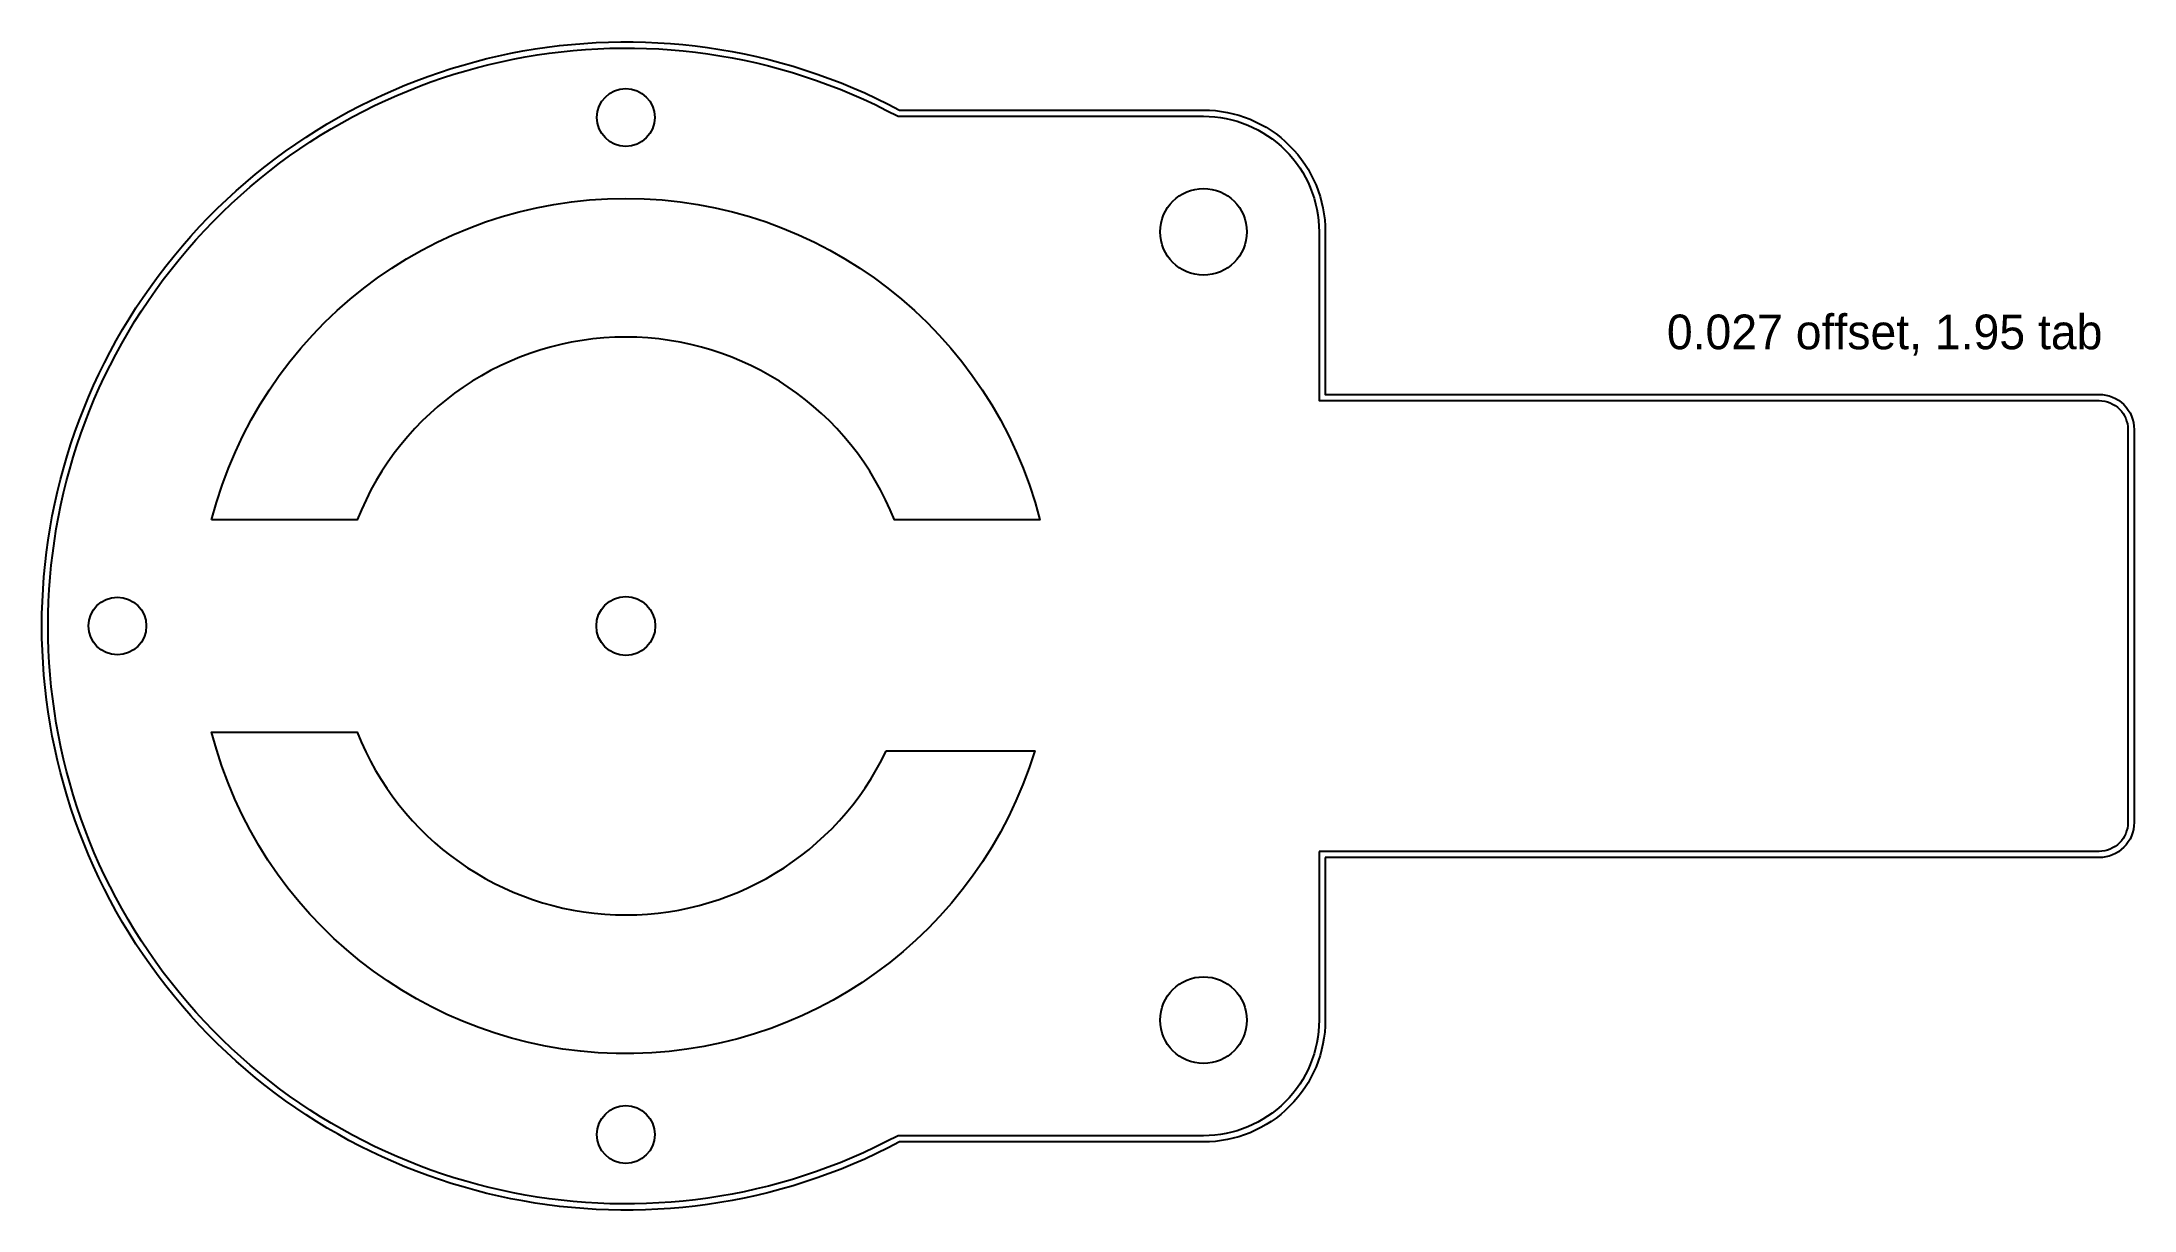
# Model space of a CAD drawing. Extents: x 0.03 to 9.09, y 0.03 to 5.09.
import ezdxf

# ---------------------------------------------------------------- set-up
doc = ezdxf.new("R2010")
doc.units = 0
doc.header["$MEASUREMENT"] = 0
doc.layers.add('holes', color=1, linetype='Continuous')
doc.layers.add('outline', color=3, linetype='Continuous')

msp = doc.modelspace()

# ---------------------------------------------------------------- linework, layer by layer
at = {"linetype": 'Continuous', "flags": 128}
msp.add_lwpolyline([(5.5609, 1.5865), (5.5609, 0.8565, -0.414214), (5.0609, 0.3565), (3.739, 0.3565, -1.668083), (3.739, 4.7665), (5.0609, 4.7665, -0.414214), (5.5609, 4.2665), (5.5609, 3.5365), (8.9359, 3.5365, -0.414214), (9.0609, 3.4115), (9.0609, 1.7115, -0.414214), (8.9359, 1.5865)], format="xyb", close=True, dxfattribs=at)
at = {"layer": 'holes', "linetype": 'Continuous', "flags": 128}
for points in [[(0.7687, 3.0204, -0.776197), (4.3531, 3.0204), (3.7236, 3.0204, 0.680378), (1.3982, 3.0204)], [(3.688, 2.021), (4.3302, 2.021, -0.75802), (0.7687, 2.1026), (1.3982, 2.1026, 0.654656)]]:
    msp.add_lwpolyline(points, format="xyb", close=True, dxfattribs=at)
at = {"layer": 'holes', "linetype": 'Continuous'}
for centre, radius in [((2.5609, 4.7615), 0.125), ((5.0609, 4.2665), 0.1875), ((0.3609, 2.5615), 0.125), ((2.5609, 2.5615), 0.1275), ((5.0609, 0.8565), 0.1875), ((2.5609, 0.3615), 0.125)]:
    msp.add_circle(centre, radius, dxfattribs=at)
at = {"layer": 'outline', "linetype": 'Continuous', "flags": 128}
msp.add_lwpolyline([(5.5879, 1.5595), (5.5879, 0.8565, -0.414214), (5.0609, 0.3295), (3.7458, 0.3295, -1.663022), (3.7458, 4.7935), (5.0609, 4.7935, -0.414214), (5.5879, 4.2665), (5.5879, 3.5635), (8.9359, 3.5635, -0.414214), (9.0879, 3.4115), (9.0879, 1.7115, -0.414214), (8.9359, 1.5595)], format="xyb", close=True, dxfattribs=at)

# ---------------------------------------------------------------- texts
at = {"linetype": 'Continuous', "lineweight": 0}
msp.add_text('0.027 offset, 1.95 tab', height=0.15, dxfattribs=at).set_placement((7.0659, 3.7587))

doc.saveas('drawing.dxf')
